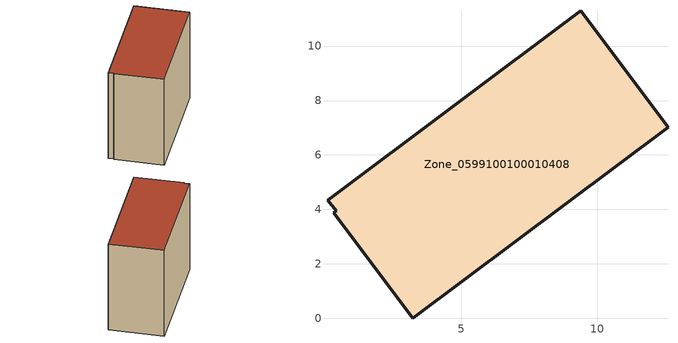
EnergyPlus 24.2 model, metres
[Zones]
Zone_0599100100010408
 floor ground (C_G): 0.4,3.94 0.08,4.34 9.39,11.3 12.59,7.01 3.22,0 0.31,3.87 z0
 wall outside (C_F): 12.59,7.01 9.39,11.3 0.08,4.34 0.4,3.94 0.31,3.87 3.22,0 12.59,7.01 z0:9.56
 roof outside (C_R): 0.08,4.34 0.4,3.94 0.31,3.87 3.22,0 12.59,7.01 9.39,11.3 z9.56
[BUILDING]
Pand.0599100100010408: North Axis=0; Terrain=City; Loads Convergence Tolerance Value=0.04; Temperature Convergence Tolerance Value=0.4; Solar Distribution=FullExterior; Maximum Number of Warmup Days=25; Minimum Number of Warmup Days=1
[Site:Location]
Rotterdam.The.Hague.AP_ZH_NLD Design_Conditions: Latitude=51.96; Longitude=4.45; Time Zone=1; Elevation=-4.5
[SITE:GROUNDTEMPERATURE:BUILDINGSURFACE]
18, 18, 18, 18, 18, 18, 18, 18, 18, 18, 18, 18
[MATERIAL] Thermal Absorptance=0.9; Solar Absorptance=0.7; Visible Absorptance=0.7
Name | Roughness | Thickness | Conductivity | Density | Specific Heat
G.TI.2015-2018 | MediumSmooth | 0.15 | 0.0428571 | 540 | 1210
F.TI.2015-2018 | Rough | 0.3 | 0.0666667 | 1920 | 840
R.TI.2015-2018 | MediumRough | 0.2 | 0.0333333 | 1500 | 1000
[CONSTRUCTION]
C_G: G.TI.2015-2018
C_F: F.TI.2015-2018
C_R: R.TI.2015-2018
[ZONE]
Zone_0599100100010408: Type=1; Multiplier=1; Ceiling Height=Autocalculate; Volume=Autocalculate; Floor Area=autocalculate; Part of Total Floor Area=Yes
[ZONEINFILTRATION:DESIGNFLOWRATE]
Infil_Zone_0599100100010408: Zone or ZoneList or Space or SpaceList=Zone_0599100100010408; Schedule=AlwaysOn; Design Flow Rate Calculation Method=Flow/Area; Flow Rate per Floor Area=0.0015; Constant Term Coefficient=1; Temperature Term Coefficient=0; Velocity Term Coefficient=0; Velocity Squared Term Coefficient=0
[HVACTEMPLATE:ZONE:IDEALLOADSAIRSYSTEM]
Zone_0599100100010408: Maximum Heating Supply Air Temperature=50; Minimum Cooling Supply Air Temperature=13; Maximum Heating Supply Air Humidity Ratio=0.0156; Minimum Cooling Supply Air Humidity Ratio=0.0077; Heating Limit=NoLimit; Cooling Limit=NoLimit; Dehumidification Control Type=ConstantSensibleHeatRatio; Cooling Sensible Heat Ratio=0.7; Dehumidification Setpoint=60; Humidification Control Type=None; Humidification Setpoint=30; Outdoor Air Method=None; Outdoor Air Flow Rate per Person=0.00944; Outdoor Air Flow Rate per Zone Floor Area=0; Outdoor Air Flow Rate per Zone=0; Demand Controlled Ventilation Type=None; Outdoor Air Economizer Type=NoEconomizer; Heat Recovery Type=None; Sensible Heat Recovery Effectiveness=0.7; Latent Heat Recovery Effectiveness=0.65
[ZONECONTROL:THERMOSTAT]
ThermostatControl_Zone_0599100100010408: Zone or ZoneList=Zone_0599100100010408; Control Type Schedule=DualSetpointControlType; Control 1=Thermostat_Zone_0599100100010408; Temperature Difference Between Cutout And Setpoint=0
[THERMOSTATSETPOINT:DUALSETPOINT]
Thermostat_Zone_0599100100010408: Heating Setpoint Temperature Schedule=HeatingSetpoint_Zone_0599100100010408; Cooling Setpoint Temperature Schedule=CoolingSetpoint_Zone_0599100100010408
[SCHEDULE:COMPACT]
HeatingSetpoint_Zone_0599100100010408: Through: 12/31, For: AllDays, Until: 24:00, 21
CoolingSetpoint_Zone_0599100100010408: Through: 12/31, For: AllDays, Until: 24:00, 24
DualSetpointControlType: Through: 12/31, For: AllDays, Until: 24:00, 4
AlwaysOn: Through: 12/31, For: AllDays, Until: 24:00, 1
